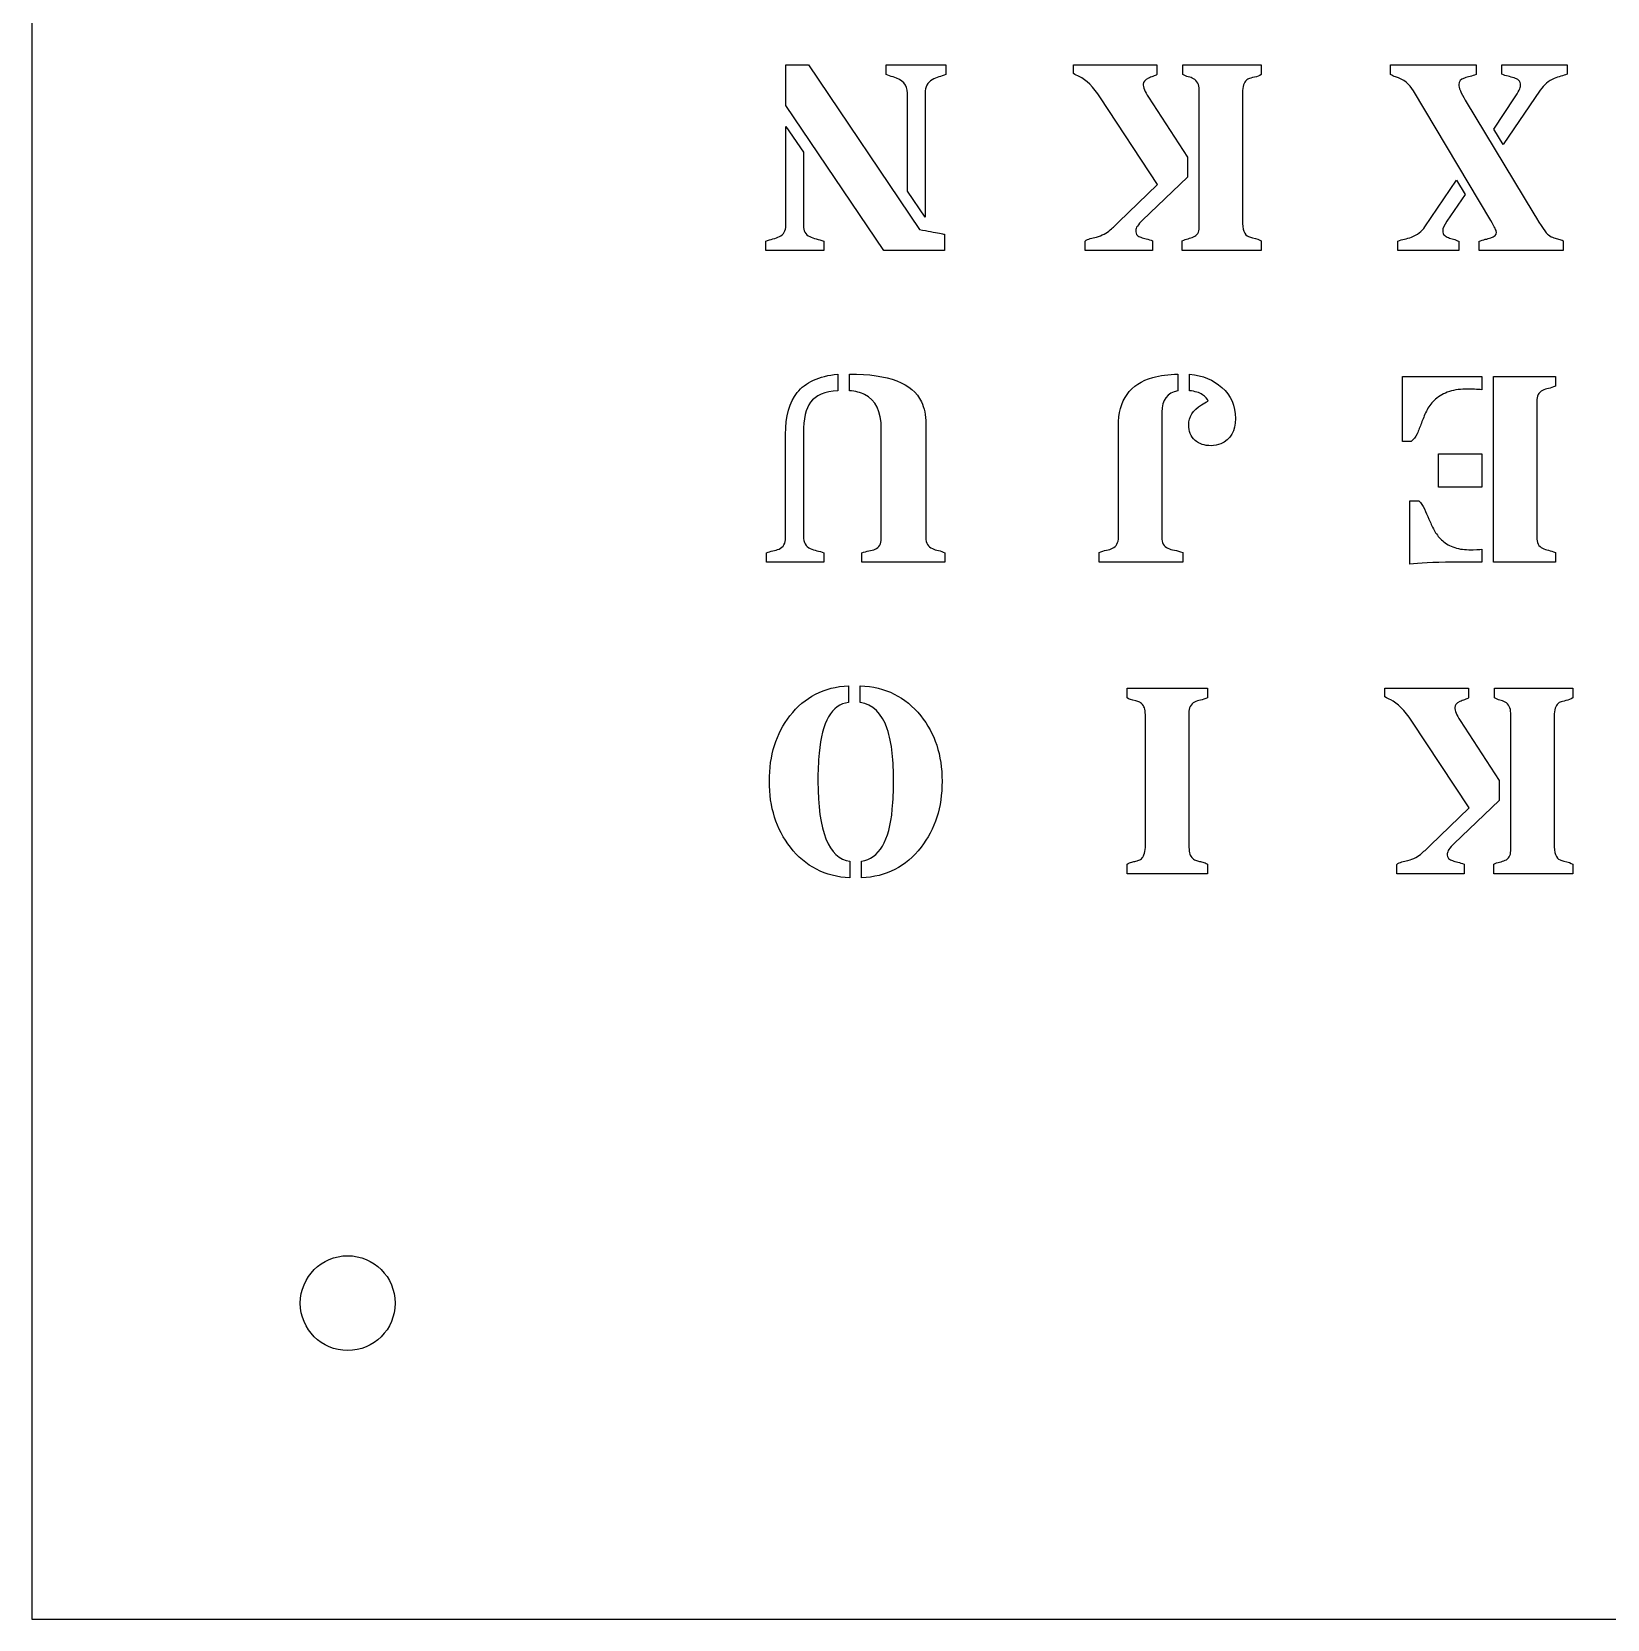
# Model space of a CAD drawing. Header units: millimetres. Extents: x -177 to 23, y -29 to 171.
# Drawn here: x -177 to -127.1, y -29.5 to 20.8 of the extents above; entities that cross this region are included whole.
import ezdxf

# ---------------------------------------------------------------- set-up
doc = ezdxf.new("R2010")
doc.units = ezdxf.units.MM
doc.layers.get('0').update_dxf_attribs({"linetype": 'CONTINUOUS'})

msp = doc.modelspace()

# ---------------------------------------------------------------- linework, layer by layer
for p, q in [((-153.111, 18.435), (-153.111, 19.72)), ((-153.111, 19.72), (-152.396, 19.72)), ((-152.396, 19.72), (-148.883, 14.513)), ((-149.941, 19.422), (-149.941, 19.72)), ((-149.941, 19.72), (-148.053, 19.72)), ((-148.053, 19.72), (-148.053, 19.422)), ((-144.011, 19.447), (-144.011, 19.72)), ((-144.011, 19.72), (-141.366, 19.72)), ((-141.366, 19.72), (-141.366, 19.414)), ((-140.548, 19.414), (-140.548, 19.72)), ((-140.548, 19.72), (-138.069, 19.72)), ((-138.069, 19.72), (-138.069, 19.414)), ((-133.971, 19.414), (-133.971, 19.72)), ((-133.971, 19.72), (-131.269, 19.72)), ((-131.269, 19.72), (-131.269, 19.422)), ((-130.451, 19.431), (-130.451, 19.72)), ((-130.451, 19.72), (-128.389, 19.72)), ((-128.389, 19.72), (-128.389, 19.431)), ((-149.26, 15.728), (-149.26, 18.832)), ((-148.706, 18.832), (-148.706, 14.906)), ((-141.35, 15.935), (-143.156, 18.679)), ((-141.631, 18.703), (-140.4, 16.803)), ((-140.032, 14.575), (-140.032, 18.935)), ((-138.66, 18.765), (-138.66, 14.811)), ((-130.802, 14.794), (-133.248, 18.898)), ((-131.608, 18.604), (-129.442, 15.013)), ((-130.703, 17.687), (-130.05, 18.679)), ((-129.236, 18.922), (-130.405, 17.199)), ((-150.012, 13.848), (-153.111, 18.435)), ((-153.111, 14.641), (-153.111, 17.778)), ((-153.111, 17.778), (-152.557, 16.96)), ((-130.405, 17.199), (-130.703, 17.687)), ((-152.557, 16.96), (-152.557, 14.641)), ((-140.4, 16.803), (-140.4, 16.175)), ((-140.4, 16.175), (-141.821, 14.811)), ((-132.885, 14.6), (-131.889, 16.075)), ((-131.889, 16.075), (-131.616, 15.625)), ((-148.706, 14.906), (-149.26, 15.728)), ((-142.585, 14.745), (-141.35, 15.935)), ((-131.616, 15.625), (-132.19, 14.778)), ((-153.747, 13.848), (-153.747, 14.141)), ((-151.912, 14.141), (-151.912, 13.848)), ((-148.09, 14.365), (-148.09, 13.848)), ((-143.639, 13.848), (-143.639, 14.15)), ((-141.503, 14.158), (-141.503, 13.848)), ((-140.565, 13.848), (-140.565, 14.158)), ((-138.069, 14.158), (-138.069, 13.848)), ((-133.744, 13.848), (-133.744, 14.15)), ((-131.818, 14.141), (-131.818, 13.848)), ((-131.174, 13.848), (-131.174, 14.141)), ((-128.513, 14.158), (-128.513, 13.848)), ((-151.912, 13.848), (-153.747, 13.848)), ((-148.09, 13.848), (-150.012, 13.848)), ((-141.503, 13.848), (-143.639, 13.848)), ((-138.069, 13.848), (-140.565, 13.848)), ((-131.818, 13.848), (-133.744, 13.848)), ((-128.513, 13.848), (-131.174, 13.848)), ((-151.466, 9.943), (-151.466, 9.414)), ((-151.098, 9.414), (-151.098, 9.943)), ((-140.701, 9.943), (-140.701, 9.414)), ((-140.333, 9.414), (-140.333, 9.943)), ((-133.601, 7.81), (-133.601, 9.86)), ((-133.601, 9.86), (-131.081, 9.86)), ((-131.081, 9.86), (-131.081, 9.447)), ((-130.713, 3.988), (-130.713, 9.86)), ((-130.713, 9.86), (-128.759, 9.86)), ((-128.759, 9.86), (-128.759, 9.554)), ((-129.349, 9.075), (-129.349, 4.781)), ((-141.214, 8.74), (-141.214, 4.781)), ((-152.553, 8.075), (-152.553, 4.806)), ((-150.09, 4.74), (-150.09, 8.211)), ((-148.681, 8.381), (-148.681, 4.765)), ((-142.585, 4.781), (-142.585, 8.29)), ((-153.119, 4.765), (-153.119, 8.025)), ((-133.32, 7.81), (-133.601, 7.81)), ((-133.366, 3.926), (-133.366, 5.926)), ((-133.366, 5.926), (-133.077, 5.926)), ((-153.718, 3.988), (-153.718, 4.281)), ((-151.908, 4.281), (-151.908, 3.988)), ((-150.71, 3.988), (-150.71, 4.281)), ((-148.082, 4.281), (-148.082, 3.988)), ((-143.197, 3.988), (-143.197, 4.298)), ((-140.552, 4.298), (-140.552, 3.988)), ((-131.081, 4.397), (-131.081, 3.988)), ((-128.759, 4.298), (-128.759, 3.988)), ((-151.908, 3.988), (-153.718, 3.988)), ((-148.082, 3.988), (-150.71, 3.988)), ((-140.552, 3.988), (-143.197, 3.988)), ((-131.081, 3.988), (-132.015, 3.988)), ((-128.759, 3.988), (-130.713, 3.988)), ((-151.125, 0.083), (-151.125, -0.446)), ((-150.757, -0.446), (-150.757, 0.083)), ((-142.311, -0.306), (-142.311, 0)), ((-142.311, 0), (-139.769, 0)), ((-139.769, 0), (-139.769, -0.306)), ((-134.151, -0.273), (-134.151, 0)), ((-134.151, 0), (-131.506, 0)), ((-131.506, 0), (-131.506, -0.306)), ((-130.688, -0.306), (-130.688, 0)), ((-130.688, 0), (-128.209, 0)), ((-128.209, 0), (-128.209, -0.306)), ((-141.728, -4.876), (-141.728, -0.992)), ((-140.36, -0.785), (-140.36, -4.876)), ((-130.172, -5.145), (-130.172, -0.785)), ((-128.8, -0.955), (-128.8, -4.909)), ((-131.49, -3.785), (-133.296, -1.041)), ((-131.771, -1.017), (-130.54, -2.917)), ((-130.54, -2.917), (-130.54, -3.545)), ((-132.725, -4.975), (-131.49, -3.785)), ((-130.54, -3.545), (-131.961, -4.909)), ((-151.084, -5.471), (-151.084, -6)), ((-150.716, -6), (-150.716, -5.471)), ((-142.311, -5.872), (-142.311, -5.562)), ((-139.769, -5.872), (-142.311, -5.872)), ((-139.769, -5.562), (-139.769, -5.872)), ((-133.779, -5.872), (-133.779, -5.57)), ((-131.643, -5.872), (-133.779, -5.872)), ((-131.643, -5.562), (-131.643, -5.872)), ((-130.705, -5.872), (-130.705, -5.562)), ((-128.209, -5.872), (-130.705, -5.872)), ((-128.209, -5.562), (-128.209, -5.872))]:
    msp.add_line(p, q)
for points in [[(23.024, -29.451), (23.024, 170.549), (-176.976, 170.549), (-176.976, -29.451)], [(-132.457, 6.364), (-132.457, 7.422), (-131.081, 7.422), (-131.081, 6.364)]]:
    msp.add_lwpolyline(points, close=True)
msp.add_circle((-166.976, -19.451), 1.5)
for points in [[(-149.714, 19.34), (-149.794, 19.362), (-149.87, 19.389), (-149.941, 19.422)], [(-149.26, 18.832), (-149.26, 19.088), (-149.411, 19.257), (-149.714, 19.34)], [(-148.479, 19.249), (-148.63, 19.164), (-148.706, 19.024), (-148.706, 18.832)], [(-143.829, 19.352), (-143.887, 19.38), (-143.948, 19.411), (-144.011, 19.447)], [(-143.156, 18.679), (-143.384, 19.026), (-143.609, 19.25), (-143.829, 19.352)], [(-140.032, 18.935), (-140.032, 19.103), (-140.091, 19.219), (-140.209, 19.282)], [(-138.565, 19.208), (-138.628, 19.128), (-138.66, 18.98), (-138.66, 18.765)], [(-133.814, 19.344), (-133.872, 19.363), (-133.924, 19.387), (-133.971, 19.414)], [(-133.248, 18.898), (-133.375, 19.113), (-133.564, 19.261), (-133.814, 19.344)], [(-128.798, 19.29), (-128.971, 19.219), (-129.117, 19.096), (-129.236, 18.922)], [(-153.313, 14.29), (-153.178, 14.354), (-153.111, 14.471), (-153.111, 14.641)], [(-152.557, 14.641), (-152.557, 14.471), (-152.49, 14.354), (-152.355, 14.29)], [(-142.842, 14.505), (-142.753, 14.582), (-142.668, 14.662), (-142.585, 14.745)], [(-140.209, 14.278), (-140.091, 14.327), (-140.032, 14.427), (-140.032, 14.575)], [(-138.66, 14.811), (-138.66, 14.513), (-138.596, 14.34), (-138.47, 14.29)], [(-133.31, 14.274), (-133.128, 14.34), (-132.986, 14.449), (-132.885, 14.6)], [(-148.883, 14.513), (-148.751, 14.489), (-148.634, 14.467), (-148.532, 14.447)], [(-148.532, 14.447), (-148.301, 14.409), (-148.153, 14.381), (-148.09, 14.365)], [(-143.284, 14.274), (-143.105, 14.323), (-142.957, 14.4), (-142.842, 14.505)], [(-138.47, 14.29), (-138.431, 14.274), (-138.39, 14.26), (-138.346, 14.249)], [(-138.346, 14.249), (-138.211, 14.221), (-138.119, 14.191), (-138.069, 14.158)], [(-152.755, 9.356), (-152.496, 9.678), (-152.067, 9.874), (-151.466, 9.943)], [(-151.098, 9.943), (-149.856, 9.943), (-149.097, 9.651), (-148.821, 9.067)], [(-142.585, 8.29), (-142.585, 9.119), (-142.223, 9.634), (-141.499, 9.835)], [(-141.499, 9.835), (-141.265, 9.899), (-140.999, 9.934), (-140.701, 9.943)], [(-140.333, 9.943), (-139.915, 9.896), (-139.574, 9.755), (-139.313, 9.521)], [(-153.119, 8.025), (-153.119, 8.609), (-152.998, 9.053), (-152.755, 9.356)], [(-152.33, 9.05), (-152.479, 8.852), (-152.553, 8.527), (-152.553, 8.075)], [(-151.466, 9.414), (-151.879, 9.386), (-152.167, 9.265), (-152.33, 9.05)], [(-150.619, 9.294), (-150.748, 9.357), (-150.908, 9.397), (-151.098, 9.414)], [(-150.09, 8.211), (-150.09, 8.759), (-150.266, 9.12), (-150.619, 9.294)], [(-148.821, 9.067), (-148.728, 8.871), (-148.681, 8.642), (-148.681, 8.381)], [(-140.701, 9.414), (-141.043, 9.345), (-141.214, 9.12), (-141.214, 8.74)], [(-139.961, 8.972), (-139.887, 9.018), (-139.817, 9.054), (-139.751, 9.079)], [(-129.163, 9.422), (-129.287, 9.361), (-129.349, 9.246), (-129.349, 9.075)], [(-153.326, 4.405), (-153.188, 4.469), (-153.119, 4.589), (-153.119, 4.765)], [(-152.553, 4.806), (-152.553, 4.613), (-152.481, 4.485), (-152.338, 4.422)], [(-150.284, 4.401), (-150.155, 4.456), (-150.09, 4.569), (-150.09, 4.74)], [(-148.681, 4.765), (-148.681, 4.591), (-148.612, 4.476), (-148.474, 4.418)], [(-142.771, 4.43), (-142.647, 4.488), (-142.585, 4.605), (-142.585, 4.781)], [(-141.214, 4.781), (-141.214, 4.605), (-141.149, 4.488), (-141.019, 4.43)], [(-129.349, 4.781), (-129.349, 4.608), (-129.287, 4.491), (-129.163, 4.43)], [(-132.015, 3.988), (-132.635, 3.988), (-133.085, 3.967), (-133.366, 3.926)], [(-152.981, -0.868), (-152.521, -0.275), (-151.902, 0.041), (-151.125, 0.083)], [(-150.757, 0.083), (-149.961, 0.047), (-149.324, -0.27), (-148.844, -0.868)], [(-151.125, -0.446), (-151.657, -0.518), (-151.968, -1.052), (-152.059, -2.05)], [(-149.902, -1.281), (-150.076, -0.785), (-150.361, -0.507), (-150.757, -0.446)], [(-142.034, -0.397), (-142.166, -0.369), (-142.258, -0.339), (-142.311, -0.306)], [(-140.174, -0.438), (-140.298, -0.499), (-140.36, -0.614), (-140.36, -0.785)], [(-133.969, -0.368), (-134.027, -0.34), (-134.088, -0.309), (-134.151, -0.273)], [(-133.296, -1.041), (-133.524, -0.694), (-133.749, -0.47), (-133.969, -0.368)], [(-130.172, -0.785), (-130.172, -0.617), (-130.231, -0.501), (-130.349, -0.438)], [(-128.705, -0.512), (-128.768, -0.592), (-128.8, -0.74), (-128.8, -0.955)], [(-152.059, -2.05), (-152.084, -2.336), (-152.096, -2.632), (-152.096, -2.938)], [(-152.096, -2.938), (-152.096, -4.53), (-151.759, -5.375), (-151.084, -5.471)], [(-150.716, -5.471), (-150.162, -5.383), (-149.837, -4.835), (-149.741, -3.826)], [(-141.815, -5.339), (-141.757, -5.256), (-141.728, -5.102), (-141.728, -4.876)], [(-132.982, -5.215), (-132.893, -5.138), (-132.808, -5.058), (-132.725, -4.975)], [(-128.8, -4.909), (-128.8, -5.207), (-128.736, -5.38), (-128.61, -5.43)], [(-151.084, -6), (-151.872, -5.959), (-152.5, -5.635), (-152.968, -5.029)], [(-148.832, -5.029), (-149.306, -5.638), (-149.934, -5.961), (-150.716, -6)], [(-133.424, -5.446), (-133.245, -5.397), (-133.097, -5.32), (-132.982, -5.215)], [(-130.349, -5.442), (-130.231, -5.393), (-130.172, -5.293), (-130.172, -5.145)], [(-128.61, -5.43), (-128.571, -5.446), (-128.53, -5.46), (-128.486, -5.471)], [(-128.486, -5.471), (-128.351, -5.499), (-128.259, -5.529), (-128.209, -5.562)]]:
    msp.add_open_spline(points, degree=3)
for points, knots in [([(-148.053, 19.422), (-148.122, 19.389), (-148.194, 19.362), (-148.27, 19.34), (-148.346, 19.318), (-148.415, 19.287), (-148.479, 19.249)], [0, 0, 0, 0, 1, 1, 1, 2, 2, 2, 2]), ([(-141.639, 19.299), (-141.749, 19.243), (-141.804, 19.183), (-141.804, 19.117), (-141.804, 19.015), (-141.747, 18.877), (-141.631, 18.703)], [0, 0, 0, 0, 1, 1, 1, 2, 2, 2, 2]), ([(-141.366, 19.414), (-141.4, 19.395), (-141.442, 19.376), (-141.492, 19.358), (-141.543, 19.341), (-141.592, 19.321), (-141.639, 19.299)], [0, 0, 0, 0, 1, 1, 1, 2, 2, 2, 2]), ([(-140.209, 19.282), (-140.259, 19.31), (-140.314, 19.331), (-140.375, 19.346), (-140.435, 19.361), (-140.493, 19.384), (-140.548, 19.414)], [0, 0, 0, 0, 1, 1, 1, 2, 2, 2, 2]), ([(-138.069, 19.414), (-138.127, 19.373), (-138.198, 19.345), (-138.282, 19.33), (-138.366, 19.314), (-138.427, 19.299), (-138.466, 19.284), (-138.504, 19.269), (-138.537, 19.243), (-138.565, 19.208)], [0, 0, 0, 0, 1, 1, 1, 2, 2, 2, 3, 3, 3, 3]), ([(-131.632, 19.307), (-131.756, 19.265), (-131.818, 19.197), (-131.818, 19.1), (-131.818, 19.001), (-131.748, 18.836), (-131.608, 18.604)], [0, 0, 0, 0, 1, 1, 1, 2, 2, 2, 2]), ([(-131.269, 19.422), (-131.329, 19.392), (-131.392, 19.369), (-131.457, 19.354), (-131.522, 19.339), (-131.58, 19.323), (-131.632, 19.307)], [0, 0, 0, 0, 1, 1, 1, 2, 2, 2, 2]), ([(-130.05, 18.679), (-129.923, 18.869), (-129.86, 19), (-129.86, 19.073), (-129.86, 19.146), (-129.879, 19.199), (-129.918, 19.232), (-129.956, 19.265), (-130.005, 19.292), (-130.064, 19.311), (-130.124, 19.33), (-130.188, 19.347), (-130.256, 19.363), (-130.325, 19.378), (-130.39, 19.4), (-130.451, 19.431)], [0, 0, 0, 0, 1, 1, 1, 2, 2, 2, 3, 3, 3, 4, 4, 4, 5, 5, 5, 5]), ([(-128.389, 19.431), (-128.447, 19.403), (-128.511, 19.38), (-128.651, 19.345), (-128.723, 19.321), (-128.798, 19.29)], [0, 0, 0, 0, 1, 1, 2, 2, 2, 2]), ([(-141.821, 14.811), (-141.967, 14.67), (-142.04, 14.563), (-142.04, 14.489), (-142.04, 14.414), (-142.025, 14.363), (-141.995, 14.336), (-141.964, 14.308), (-141.924, 14.285), (-141.875, 14.268), (-141.825, 14.25), (-141.768, 14.233), (-141.703, 14.218), (-141.638, 14.203), (-141.572, 14.183), (-141.503, 14.158)], [0, 0, 0, 0, 1, 1, 1, 2, 2, 2, 3, 3, 3, 4, 4, 4, 5, 5, 5, 5]), ([(-132.19, 14.778), (-132.278, 14.651), (-132.323, 14.553), (-132.323, 14.482), (-132.323, 14.412), (-132.305, 14.362), (-132.271, 14.332), (-132.236, 14.301), (-132.194, 14.276), (-132.145, 14.257), (-132.095, 14.238), (-132.041, 14.221), (-131.982, 14.206), (-131.922, 14.19), (-131.868, 14.169), (-131.818, 14.141)], [0, 0, 0, 0, 1, 1, 1, 2, 2, 2, 3, 3, 3, 4, 4, 4, 5, 5, 5, 5]), ([(-130.798, 14.249), (-130.682, 14.285), (-130.624, 14.345), (-130.624, 14.431), (-130.624, 14.475), (-130.683, 14.596), (-130.802, 14.794)], [2, 2, 2, 2, 3, 3, 3, 4, 4, 4, 4]), ([(-129.442, 15.013), (-129.2, 14.611), (-129.046, 14.388), (-128.98, 14.344), (-128.913, 14.3), (-128.856, 14.269), (-128.806, 14.251), (-128.756, 14.233), (-128.706, 14.219), (-128.655, 14.208), (-128.604, 14.197), (-128.557, 14.18), (-128.513, 14.158)], [0, 0, 0, 0, 1, 1, 1, 2, 2, 2, 3, 3, 3, 4, 4, 4, 4]), ([(-153.747, 14.141), (-153.67, 14.175), (-153.594, 14.2), (-153.518, 14.218), (-153.442, 14.236), (-153.374, 14.26), (-153.313, 14.29)], [0, 0, 0, 0, 1, 1, 1, 2, 2, 2, 2]), ([(-152.355, 14.29), (-152.294, 14.26), (-152.225, 14.236), (-152.148, 14.218), (-152.071, 14.2), (-151.992, 14.175), (-151.912, 14.141)], [0, 0, 0, 0, 1, 1, 1, 2, 2, 2, 2]), ([(-143.639, 14.15), (-143.592, 14.186), (-143.539, 14.211), (-143.478, 14.226), (-143.417, 14.241), (-143.353, 14.257), (-143.284, 14.274)], [0, 0, 0, 0, 1, 1, 1, 2, 2, 2, 2]), ([(-140.565, 14.158), (-140.507, 14.188), (-140.446, 14.21), (-140.32, 14.238), (-140.262, 14.256), (-140.209, 14.278)], [0, 0, 0, 0, 1, 1, 2, 2, 2, 2]), ([(-133.744, 14.15), (-133.678, 14.175), (-133.608, 14.195), (-133.459, 14.225), (-133.385, 14.246), (-133.31, 14.274)], [0, 0, 0, 0, 1, 1, 2, 2, 2, 2]), ([(-131.174, 14.141), (-131.108, 14.169), (-131.042, 14.19), (-130.909, 14.217), (-130.85, 14.232), (-130.798, 14.249)], [0, 0, 0, 0, 1, 1, 2, 2, 2, 2]), ([(-128.759, 9.554), (-128.833, 9.524), (-128.905, 9.501), (-129.046, 9.471), (-129.108, 9.45), (-129.163, 9.422)], [0, 0, 0, 0, 1, 1, 2, 2, 2, 2]), ([(-139.751, 9.079), (-139.767, 9.151), (-139.826, 9.22), (-139.926, 9.288), (-140.027, 9.355), (-140.163, 9.397), (-140.333, 9.414)], [0, 0, 0, 0, 1, 1, 1, 2, 2, 2, 2]), ([(-139.313, 9.521), (-139.026, 9.268), (-138.883, 8.94), (-138.883, 8.135), (-139.037, 7.868), (-139.346, 7.736), (-139.442, 7.695), (-139.544, 7.674), (-139.759, 7.674), (-139.855, 7.689), (-140.023, 7.746), (-140.096, 7.788), (-140.16, 7.843)], [1, 1, 1, 1, 2, 2, 3, 3, 3, 4, 4, 5, 5, 6, 6, 6, 6]), ([(-131.081, 9.447), (-131.219, 9.458), (-131.393, 9.463), (-131.606, 9.463), (-131.818, 9.463), (-132.009, 9.43), (-132.178, 9.364), (-132.347, 9.298), (-132.485, 9.213), (-132.591, 9.11), (-132.697, 9.007), (-132.781, 8.892), (-132.841, 8.765), (-132.902, 8.638), (-132.954, 8.514), (-132.998, 8.391), (-133.042, 8.268), (-133.087, 8.155), (-133.132, 8.052), (-133.178, 7.949), (-133.241, 7.868), (-133.32, 7.81)], [0, 0, 0, 0, 1, 1, 1, 2, 2, 2, 3, 3, 3, 4, 4, 4, 5, 5, 5, 6, 6, 6, 7, 7, 7, 7]), ([(-140.16, 7.843), (-140.295, 7.962), (-140.362, 8.127), (-140.362, 8.339), (-140.362, 8.587), (-140.229, 8.798), (-139.961, 8.972)], [6, 6, 6, 6, 7, 7, 7, 8, 8, 8, 8]), ([(-133.077, 5.926), (-133.008, 5.86), (-132.95, 5.776), (-132.903, 5.674), (-132.856, 5.572), (-132.809, 5.464), (-132.761, 5.35), (-132.712, 5.235), (-132.658, 5.121), (-132.597, 5.007), (-132.537, 4.892), (-132.458, 4.789), (-132.362, 4.697), (-132.265, 4.604), (-132.145, 4.529), (-132, 4.472), (-131.856, 4.414), (-131.687, 4.385), (-131.494, 4.385), (-131.301, 4.385), (-131.163, 4.389), (-131.081, 4.397)], [0, 0, 0, 0, 1, 1, 1, 2, 2, 2, 3, 3, 3, 4, 4, 4, 5, 5, 5, 6, 6, 6, 7, 7, 7, 7]), ([(-153.718, 4.281), (-153.658, 4.312), (-153.592, 4.334), (-153.522, 4.348), (-153.452, 4.361), (-153.386, 4.381), (-153.326, 4.405)], [0, 0, 0, 0, 1, 1, 1, 2, 2, 2, 2]), ([(-152.338, 4.422), (-152.275, 4.392), (-152.205, 4.369), (-152.129, 4.354), (-152.054, 4.339), (-151.98, 4.315), (-151.908, 4.281)], [0, 0, 0, 0, 1, 1, 1, 2, 2, 2, 2]), ([(-150.71, 4.281), (-150.633, 4.312), (-150.557, 4.333), (-150.408, 4.358), (-150.342, 4.377), (-150.284, 4.401)], [0, 0, 0, 0, 1, 1, 2, 2, 2, 2]), ([(-148.474, 4.418), (-148.417, 4.393), (-148.352, 4.373), (-148.212, 4.343), (-148.145, 4.317), (-148.082, 4.281)], [1, 1, 1, 1, 2, 2, 3, 3, 3, 3]), ([(-143.197, 4.298), (-143.117, 4.328), (-143.04, 4.352), (-142.891, 4.385), (-142.827, 4.405), (-142.771, 4.43)], [0, 0, 0, 0, 1, 1, 2, 2, 2, 2]), ([(-141.019, 4.43), (-140.961, 4.405), (-140.892, 4.385), (-140.811, 4.368), (-140.729, 4.352), (-140.643, 4.328), (-140.552, 4.298)], [0, 0, 0, 0, 1, 1, 1, 2, 2, 2, 2]), ([(-129.163, 4.43), (-129.108, 4.403), (-129.046, 4.381), (-128.905, 4.351), (-128.833, 4.328), (-128.759, 4.298)], [1, 1, 1, 1, 2, 2, 3, 3, 3, 3]), ([(-141.728, -0.992), (-141.728, -0.763), (-141.749, -0.618), (-141.792, -0.556), (-141.835, -0.494), (-141.875, -0.455), (-141.912, -0.438), (-141.949, -0.421), (-141.99, -0.408), (-142.034, -0.397)], [0, 0, 0, 0, 1, 1, 1, 2, 2, 2, 3, 3, 3, 3]), ([(-139.769, -0.306), (-139.844, -0.336), (-139.916, -0.359), (-140.057, -0.389), (-140.119, -0.41), (-140.174, -0.438)], [0, 0, 0, 0, 1, 1, 2, 2, 2, 2]), ([(-131.779, -0.421), (-131.889, -0.477), (-131.944, -0.537), (-131.944, -0.603), (-131.944, -0.705), (-131.887, -0.843), (-131.771, -1.017)], [0, 0, 0, 0, 1, 1, 1, 2, 2, 2, 2]), ([(-131.506, -0.306), (-131.54, -0.325), (-131.582, -0.344), (-131.632, -0.362), (-131.683, -0.379), (-131.732, -0.399), (-131.779, -0.421)], [0, 0, 0, 0, 1, 1, 1, 2, 2, 2, 2]), ([(-130.349, -0.438), (-130.399, -0.41), (-130.454, -0.389), (-130.515, -0.374), (-130.575, -0.359), (-130.633, -0.336), (-130.688, -0.306)], [0, 0, 0, 0, 1, 1, 1, 2, 2, 2, 2]), ([(-128.209, -0.306), (-128.267, -0.347), (-128.338, -0.375), (-128.422, -0.39), (-128.506, -0.406), (-128.567, -0.421), (-128.606, -0.436), (-128.644, -0.451), (-128.677, -0.477), (-128.705, -0.512)], [0, 0, 0, 0, 1, 1, 1, 2, 2, 2, 3, 3, 3, 3]), ([(-152.968, -5.029), (-153.412, -4.456), (-153.633, -3.759), (-153.633, -2.938), (-153.633, -2.12), (-153.416, -1.43), (-152.981, -0.868)], [1, 1, 1, 1, 2, 2, 2, 3, 3, 3, 3]), ([(-148.844, -0.868), (-148.392, -1.424), (-148.167, -2.114), (-148.167, -3.762), (-148.388, -4.459), (-148.832, -5.029)], [1, 1, 1, 1, 2, 2, 3, 3, 3, 3]), ([(-149.741, -3.826), (-149.713, -3.537), (-149.7, -3.24), (-149.7, -2.632), (-149.714, -2.337), (-149.772, -1.767), (-149.825, -1.51), (-149.902, -1.281)], [1, 1, 1, 1, 2, 2, 3, 3, 4, 4, 4, 4]), ([(-140.36, -4.876), (-140.36, -5.102), (-140.339, -5.246), (-140.296, -5.308), (-140.253, -5.37), (-140.214, -5.409), (-140.176, -5.426), (-140.139, -5.442), (-140.099, -5.456), (-140.054, -5.467), (-140.01, -5.478), (-139.964, -5.489), (-139.916, -5.5), (-139.868, -5.511), (-139.819, -5.532), (-139.769, -5.562)], [0, 0, 0, 0, 1, 1, 1, 2, 2, 2, 3, 3, 3, 4, 4, 4, 5, 5, 5, 5]), ([(-131.961, -4.909), (-132.107, -5.05), (-132.18, -5.157), (-132.18, -5.231), (-132.18, -5.306), (-132.165, -5.357), (-132.135, -5.384), (-132.104, -5.412), (-132.064, -5.435), (-132.015, -5.452), (-131.965, -5.47), (-131.908, -5.487), (-131.843, -5.502), (-131.778, -5.517), (-131.712, -5.537), (-131.643, -5.562)], [0, 0, 0, 0, 1, 1, 1, 2, 2, 2, 3, 3, 3, 4, 4, 4, 5, 5, 5, 5]), ([(-142.311, -5.562), (-142.261, -5.532), (-142.213, -5.511), (-142.166, -5.5), (-142.119, -5.489), (-142.074, -5.478), (-142.03, -5.467), (-141.986, -5.456), (-141.946, -5.442), (-141.91, -5.426), (-141.874, -5.409), (-141.842, -5.38), (-141.815, -5.339)], [0, 0, 0, 0, 1, 1, 1, 2, 2, 2, 3, 3, 3, 4, 4, 4, 4]), ([(-133.779, -5.57), (-133.732, -5.534), (-133.679, -5.509), (-133.618, -5.494), (-133.557, -5.479), (-133.493, -5.463), (-133.424, -5.446)], [0, 0, 0, 0, 1, 1, 1, 2, 2, 2, 2]), ([(-130.705, -5.562), (-130.647, -5.532), (-130.586, -5.51), (-130.46, -5.482), (-130.402, -5.464), (-130.349, -5.442)], [0, 0, 0, 0, 1, 1, 2, 2, 2, 2])]:
    msp.add_open_spline(points, degree=3, knots=knots)

doc.saveas('drawing.dxf')
